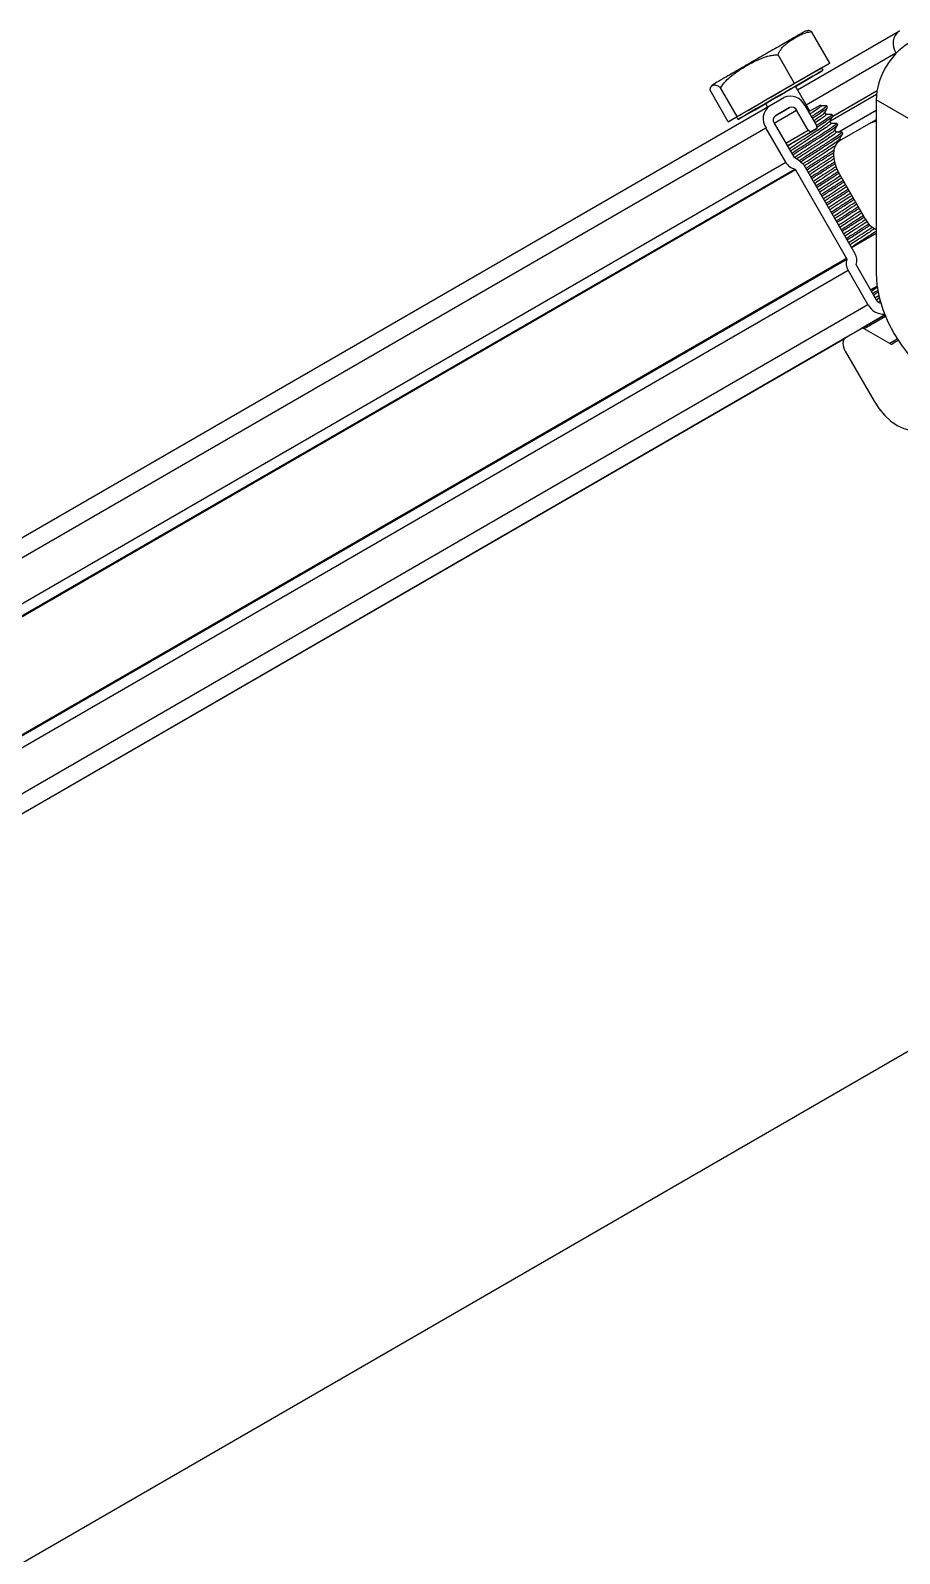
# Model space of a CAD drawing. Extents: x -976302 to -776254, y 5665 to 231437.
# Drawn here: x -788054 to -787298, y 88060 to 89386 of the extents above; entities that cross this region are included whole.
import ezdxf

# ---------------------------------------------------------------- set-up
doc = ezdxf.new("R2010")
doc.units = 0
doc.header["$LTSCALE"] = 1000
doc.header["$MEASUREMENT"] = 0
doc.layers.add('暖通', color=7, linetype='Continuous')

msp = doc.modelspace()

# ---------------------------------------------------------------- linework, layer by layer
at = {"layer": '暖通', "color": 7}
for p, q in [((-787386.4, 89334.6), (-787297.5, 89385.9)), ((-787386.4, 89334.6), (-787297.5, 89385.9)), ((-787358.3, 89357.7), (-787374.1, 89385.2)), ((-787358.3, 89357.7), (-787374.1, 89385.2)), ((-787378.8, 89321.5), (-787300.6, 89366.6)), ((-787378.8, 89321.5), (-787300.6, 89366.6)), ((-787300.4, 89366.2), (-787300.6, 89366.6)), ((-787300.4, 89366.2), (-787300.6, 89366.6)), ((-787365.9, 89353.3), (-787416, 89324.4)), ((-787365.9, 89353.3), (-787416, 89324.4)), ((-787388.9, 89340.1), (-787403.3, 89365)), ((-787388.9, 89340.1), (-787403.3, 89365)), ((-787388.9, 89340.1), (-787358.3, 89357.7)), ((-787388.9, 89340.1), (-787358.3, 89357.7)), ((-787358.3, 89357.7), (-787365.9, 89353.3)), ((-787358.3, 89357.7), (-787365.9, 89353.3)), ((-787364.1, 89351.5), (-787365.4, 89353.6)), ((-787364.1, 89351.5), (-787365.4, 89353.6)), ((-787439, 89311.2), (-787388.9, 89340.1)), ((-787439, 89311.2), (-787388.9, 89340.1)), ((-787446.6, 89306.7), (-787462.5, 89334.2)), ((-787446.6, 89306.7), (-787462.5, 89334.2)), ((-787439, 89311.2), (-787453.4, 89336.1)), ((-787439, 89311.2), (-787453.4, 89336.1)), ((-787410.7, 89320.5), (-787398.2, 89327.7)), ((-787410.7, 89320.5), (-787398.2, 89327.7)), ((-787375.5, 89315.8), (-787388.1, 89337.6)), ((-787375.5, 89315.8), (-787388.1, 89337.6)), ((-787358.2, 89307.2), (-787317.6, 89330.7)), ((-787358.2, 89307.2), (-787317.6, 89330.7)), ((-787358.2, 89307.2), (-787317.6, 89330.7)), ((-787358.2, 89307.2), (-787317.6, 89330.7)), ((-787355.7, 89311.6), (-787317.1, 89333.9)), ((-787355.7, 89311.6), (-787317.1, 89333.9)), ((-787068.8, 89182), (-787317.9, 89325.8)), ((-787317.9, 89325.8), (-787317.9, 89174.6)), ((-787068.8, 89182), (-787317.9, 89325.8)), ((-787317.9, 89325.8), (-787317.9, 89174.6)), ((-788386.9, 88756.8), (-787410.7, 89320.5)), ((-788386.9, 88756.8), (-787410.7, 89320.5)), ((-787416, 89324.4), (-787446.6, 89306.7)), ((-787416, 89324.4), (-787446.6, 89306.7)), ((-787414.3, 89322.5), (-787412.5, 89319.5)), ((-787414.3, 89322.5), (-787412.5, 89319.5)), ((-787406.7, 89305.4), (-787387.1, 89316.7)), ((-787406.7, 89305.4), (-787387.1, 89316.7)), ((-787405.7, 89311.8), (-787393.2, 89319)), ((-787405.7, 89311.8), (-787393.2, 89319)), ((-787393.2, 89319), (-787405.6, 89311.8)), ((-787393.2, 89319), (-787405.6, 89311.8)), ((-787377, 89299.3), (-787387.1, 89316.7)), ((-787377, 89299.3), (-787387.1, 89316.7)), ((-787380, 89320.8), (-787369.9, 89303.4)), ((-787380, 89320.8), (-787369.9, 89303.4)), ((-787366.3, 89321.2), (-787376.7, 89315.2)), ((-787366.3, 89321.2), (-787376.7, 89315.2)), ((-787365.9, 89320.5), (-787366.3, 89321.2)), ((-787365.9, 89320.5), (-787366.3, 89321.2)), ((-787361.5, 89312.9), (-787362.6, 89314.8)), ((-787361.5, 89312.9), (-787362.6, 89314.8)), ((-787360.1, 89319.3), (-787360.8, 89320.5)), ((-787360.1, 89319.3), (-787360.8, 89320.5)), ((-787355.7, 89311.7), (-787356.4, 89312.9)), ((-787355.7, 89311.7), (-787356.4, 89312.9)), ((-787351, 89297.7), (-787317.9, 89316.8)), ((-787351, 89297.7), (-787317.9, 89316.8)), ((-788390, 88737.6), (-787413.8, 89301.3)), ((-788390, 88737.6), (-787413.8, 89301.3)), ((-787446.6, 89306.7), (-787439, 89311.2)), ((-787446.6, 89306.7), (-787439, 89311.2)), ((-787439.5, 89310.9), (-787438.2, 89308.7)), ((-787439.5, 89310.9), (-787438.2, 89308.7)), ((-787396.5, 89271.4), (-787413.8, 89301.3)), ((-787396.5, 89271.4), (-787413.8, 89301.3)), ((-787406.7, 89305.4), (-787389.4, 89275.5)), ((-787406.7, 89305.4), (-787389.4, 89275.5)), ((-787396.6, 89288), (-787377, 89299.3)), ((-787396.6, 89288), (-787377, 89299.3)), ((-787395.3, 89285.8), (-787369.5, 89300.7)), ((-787395.3, 89285.8), (-787369.5, 89300.7)), ((-787374.9, 89297.6), (-787377, 89299.3)), ((-787374.9, 89297.6), (-787377, 89299.3)), ((-787369.5, 89300.7), (-787374.9, 89297.6)), ((-787369.5, 89300.7), (-787374.9, 89297.6)), ((-787369.9, 89303.4), (-787369.5, 89300.7)), ((-787369.9, 89303.4), (-787369.5, 89300.7)), ((-787357.1, 89305.3), (-787358.2, 89307.2)), ((-787357.1, 89305.3), (-787358.2, 89307.2)), ((-787352.7, 89297.6), (-787353.8, 89299.6)), ((-787352.7, 89297.6), (-787353.8, 89299.6)), ((-787351.3, 89304.1), (-787352, 89305.2)), ((-787351.3, 89304.1), (-787352, 89305.2)), ((-787324.5, 89304.6), (-787349.8, 89290)), ((-787324.5, 89304.6), (-787349.8, 89290)), ((-787317.9, 89308.4), (-787324.5, 89304.6)), ((-787317.9, 89308.4), (-787324.5, 89304.6)), ((-787395.3, 89285.8), (-787374.9, 89297.6)), ((-787395.3, 89285.8), (-787374.9, 89297.6)), ((-787348.7, 89290.7), (-787349.4, 89292)), ((-787348.7, 89290.7), (-787349.4, 89292)), ((-787346.9, 89296.4), (-787347.6, 89297.6)), ((-787346.9, 89296.4), (-787347.6, 89297.6)), ((-788372.7, 88707.7), (-787396.5, 89271.4)), ((-788372.7, 88707.7), (-787396.5, 89271.4)), ((-788365, 88701.8), (-787388.8, 89265.5)), ((-788365, 88701.8), (-787388.8, 89265.5)), ((-788364.3, 88701.2), (-787388, 89265)), ((-788364.3, 88701.2), (-787388, 89265)), ((-787343.6, 89187.9), (-787388, 89265)), ((-787343.6, 89187.9), (-787388, 89265)), ((-787380.9, 89269.1), (-787336.5, 89192)), ((-787380.9, 89269.1), (-787336.5, 89192)), ((-787349.8, 89261), (-787327.1, 89221.7)), ((-787349.8, 89261), (-787327.1, 89221.7)), ((-787339.4, 89197.2), (-787317.9, 89209.7)), ((-787339.4, 89197.2), (-787317.9, 89209.7)), ((-788471.7, 87815.7), (-786073.8, 89200)), ((-788471.7, 87815.7), (-786073.8, 89200)), ((-788319.8, 88624.2), (-787343.6, 89187.9)), ((-788319.8, 88624.2), (-787343.6, 89187.9)), ((-788319.7, 88623.3), (-787343.5, 89187.1)), ((-788319.7, 88623.3), (-787343.5, 89187.1)), ((-787335.1, 89181.5), (-787317.8, 89151.6)), ((-787335.1, 89181.5), (-787317.8, 89151.6)), ((-788318.4, 88613.7), (-787342.2, 89177.4)), ((-788318.4, 88613.7), (-787342.2, 89177.4)), ((-787325, 89147.5), (-787342.2, 89177.4)), ((-787325, 89147.5), (-787342.2, 89177.4)), ((-787317.1, 89163.6), (-787322.9, 89160.3)), ((-787317.1, 89163.6), (-787322.9, 89160.3)), ((-787318.9, 89153.4), (-787315.5, 89155.6)), ((-787318.9, 89153.4), (-787315.5, 89155.6)), ((-787314.9, 89153.3), (-787317.7, 89151.4)), ((-787314.9, 89153.3), (-787317.7, 89151.4)), ((-788301.2, 88583.7), (-787325, 89147.5)), ((-788301.2, 88583.7), (-787325, 89147.5)), ((-788282.9, 88576.8), (-787310.3, 89138.5)), ((-788282.9, 88576.8), (-787310.3, 89138.5)), ((-787330.7, 89126.7), (-787344.8, 89118.6)), ((-787330.7, 89126.7), (-787344.8, 89118.6)), ((-787311.2, 89138), (-787330.7, 89126.7)), ((-787311.2, 89138), (-787330.7, 89126.7)), ((-787309.7, 89137.1), (-787328.2, 89126.5)), ((-787309.7, 89137.1), (-787328.2, 89126.5)), ((-787311.2, 89138), (-787310, 89137.8)), ((-787311.2, 89138), (-787310, 89137.8)), ((-788119.1, 88671.4), (-787345, 89118.4)), ((-788119.1, 88671.4), (-787345, 89118.4)), ((-787306, 89113.6), (-787328.2, 89126.5)), ((-787306, 89113.6), (-787328.2, 89126.5)), ((-787299.5, 89117.4), (-787306, 89113.6)), ((-787299.5, 89117.4), (-787306, 89113.6)), ((-787298.7, 89116.2), (-787303.5, 89113.4)), ((-787298.7, 89116.2), (-787303.5, 89113.4)), ((-787344.8, 89107), (-787319.6, 89063.4)), ((-787344.8, 89107), (-787319.6, 89063.4))]:
    msp.add_line(p, q, dxfattribs=at)
at = {"layer": '暖通', "color": 7, "flags": 128}
for points in [[(-787439.5, 89310.9), (-787439.1, 89311.1), (-787437.3, 89312.1), (-787433.9, 89314.1), (-787429.1, 89316.8), (-787423.2, 89320.3), (-787416.4, 89324.2), (-787408.9, 89328.5), (-787401.2, 89333), (-787393.5, 89337.4), (-787386.3, 89341.6), (-787379.7, 89345.4), (-787374.1, 89348.6), (-787369.8, 89351.1), (-787366.9, 89352.8)], [(-787439.5, 89310.9), (-787439.1, 89311.1), (-787437.3, 89312.1), (-787433.9, 89314.1), (-787429.1, 89316.8), (-787423.2, 89320.3), (-787416.4, 89324.2), (-787408.9, 89328.5), (-787401.2, 89333), (-787393.5, 89337.4), (-787386.3, 89341.6), (-787379.7, 89345.4), (-787374.1, 89348.6), (-787369.8, 89351.1), (-787366.9, 89352.8)], [(-787366.9, 89352.8), (-787365.5, 89353.6), (-787365.4, 89353.6)], [(-787366.9, 89352.8), (-787365.5, 89353.6), (-787365.4, 89353.6)], [(-787365.6, 89350.6), (-787368.5, 89348.9), (-787372.9, 89346.4), (-787378.4, 89343.2), (-787385, 89339.4), (-787392.3, 89335.2), (-787400, 89330.8), (-787407.7, 89326.3), (-787415.1, 89322), (-787422, 89318.1), (-787427.9, 89314.7), (-787432.6, 89311.9), (-787436, 89310), (-787437.9, 89308.9), (-787438.1, 89308.7), (-787436.8, 89309.5), (-787433.9, 89311.2), (-787429.5, 89313.7), (-787423.9, 89316.9), (-787417.4, 89320.7), (-787410.1, 89324.9), (-787402.4, 89329.4), (-787394.7, 89333.8), (-787387.3, 89338.1), (-787380.4, 89342.1), (-787374.5, 89345.5), (-787369.7, 89348.2), (-787366.4, 89350.2), (-787364.5, 89351.2), (-787364.2, 89351.4), (-787365.6, 89350.6)], [(-787365.6, 89350.6), (-787368.5, 89348.9), (-787372.9, 89346.4), (-787378.4, 89343.2), (-787385, 89339.4), (-787392.3, 89335.2), (-787400, 89330.8), (-787407.7, 89326.3), (-787415.1, 89322), (-787422, 89318.1), (-787427.9, 89314.7), (-787432.6, 89311.9), (-787436, 89310), (-787437.9, 89308.9), (-787438.1, 89308.7), (-787436.8, 89309.5), (-787433.9, 89311.2), (-787429.5, 89313.7), (-787423.9, 89316.9), (-787417.4, 89320.7), (-787410.1, 89324.9), (-787402.4, 89329.4), (-787394.7, 89333.8), (-787387.3, 89338.1), (-787380.4, 89342.1), (-787374.5, 89345.5), (-787369.7, 89348.2), (-787366.4, 89350.2), (-787364.5, 89351.2), (-787364.2, 89351.4), (-787365.6, 89350.6)], [(-787404.8, 89328), (-787408.9, 89325.6), (-787412, 89323.8), (-787413.9, 89322.7), (-787414.3, 89322.5)], [(-787404.8, 89328), (-787408.9, 89325.6), (-787412, 89323.8), (-787413.9, 89322.7), (-787414.3, 89322.5)], [(-787388.1, 89337.6), (-787388.2, 89337.6), (-787389.4, 89336.8), (-787392.1, 89335.3), (-787395.9, 89333.1), (-787400.3, 89330.6), (-787404.8, 89328)], [(-787388.1, 89337.6), (-787388.2, 89337.6), (-787389.4, 89336.8), (-787392.1, 89335.3), (-787395.9, 89333.1), (-787400.3, 89330.6), (-787404.8, 89328)], [(-787349.8, 89290), (-787352, 89288.2), (-787353.6, 89285.6), (-787354.7, 89282.3), (-787355, 89278.5), (-787354.7, 89274.3), (-787353.6, 89269.9), (-787352, 89265.4), (-787349.8, 89261)], [(-787349.8, 89290), (-787352, 89288.2), (-787353.6, 89285.6), (-787354.7, 89282.3), (-787355, 89278.5), (-787354.7, 89274.3), (-787353.6, 89269.9), (-787352, 89265.4), (-787349.8, 89261)], [(-787317.9, 89174.6), (-787317.2, 89164.6), (-787315.3, 89154.1), (-787312.1, 89143.3), (-787307.7, 89132.5), (-787302.3, 89122), (-787295.9, 89112.1), (-787288.8, 89102.9), (-787281, 89094.7), (-787272.9, 89087.8), (-787264.5, 89082.2), (-787256.2, 89078.1), (-787248, 89075.7), (-787240.3, 89074.9), (-787233.2, 89075.9), (-787226.8, 89078.5)], [(-787317.9, 89174.6), (-787317.2, 89164.6), (-787315.3, 89154.1), (-787312.1, 89143.3), (-787307.7, 89132.5), (-787302.3, 89122), (-787295.9, 89112.1), (-787288.8, 89102.9), (-787281, 89094.7), (-787272.9, 89087.8), (-787264.5, 89082.2), (-787256.2, 89078.1), (-787248, 89075.7), (-787240.3, 89074.9), (-787233.2, 89075.9), (-787226.8, 89078.5)], [(-787322.9, 89160.3), (-787321.1, 89161.3), (-787316.6, 89163.9)], [(-787322.9, 89160.3), (-787321.1, 89161.3), (-787316.6, 89163.9)], [(-787344.8, 89118.6), (-787345.6, 89117.9), (-787346.3, 89116.8), (-787346.7, 89115.5), (-787346.8, 89114), (-787346.7, 89112.3), (-787346.3, 89110.5), (-787345.6, 89108.7), (-787344.8, 89107)], [(-787344.8, 89118.6), (-787345.6, 89117.9), (-787346.3, 89116.8), (-787346.7, 89115.5), (-787346.8, 89114), (-787346.7, 89112.3), (-787346.3, 89110.5), (-787345.6, 89108.7), (-787344.8, 89107)], [(-787319.6, 89063.4), (-787315.3, 89056.8), (-787310.4, 89050.9), (-787305, 89046), (-787299.5, 89042.2), (-787293.9, 89039.6), (-787288.6, 89038.4), (-787283.7, 89038.6), (-787279.3, 89040.2)], [(-787319.6, 89063.4), (-787315.3, 89056.8), (-787310.4, 89050.9), (-787305, 89046), (-787299.5, 89042.2), (-787293.9, 89039.6), (-787288.6, 89038.4), (-787283.7, 89038.6), (-787279.3, 89040.2)]]:
    msp.add_lwpolyline(points, dxfattribs=at)
at = {"layer": '暖通', "color": 7}
for centre, radius, start, end in [((-787289.3, 89374.7), 13.9, 126.3512, 215.1851), ((-787289.3, 89374.7), 13.9, 126.3512, 215.1851), ((-787256.1, 89323), 61.9, 122.6055, 177.3945), ((-787256.1, 89323), 61.9, 122.6055, 177.3945), ((-787392.6, 89315), 13.9, 24.8163, 113.6431), ((-787392.6, 89315), 13.9, 24.8163, 113.6431), ((-787402.4, 89309.3), 13.9, 126.3512, 215.1851), ((-787402.4, 89309.3), 13.9, 126.3512, 215.1851), ((-787391.3, 89314.8), 4.64, 24.8163, 113.6431), ((-787391.3, 89314.8), 4.64, 24.8163, 113.6431), ((-787402.9, 89308.1), 4.64, 126.3512, 215.1851), ((-787402.9, 89308.1), 4.64, 126.3512, 215.1851), ((-787311.6, 89282.1), 25.9, 104.0866, 119.8682), ((-787311.6, 89282.1), 25.9, 104.0866, 119.8682), ((-787401.4, 89250.9), 27.4, 41.5214, 63.9298), ((-787401.4, 89250.9), 27.4, 41.5214, 63.9298), ((-787386, 89277.2), 12, 208.7224, 256.7288), ((-787386, 89277.2), 12, 208.7224, 256.7288), ((-787389, 89264.4), 1.09, 28.7224, 76.7288), ((-787389, 89264.4), 1.09, 28.7224, 76.7288), ((-787309.7, 89230.9), 19.7, 207.5795, 245.3034), ((-787309.7, 89230.9), 19.7, 207.5795, 245.3034), ((-787332, 89183.6), 12, 163.2688, 211.2784), ((-787332, 89183.6), 12, 163.2688, 211.2784), ((-787344.5, 89187.4), 1.09, 343.2688, 31.2784), ((-787344.5, 89187.4), 1.09, 343.2688, 31.2784), ((-787346.7, 89185.8), 12, 343.2688, 31.2784), ((-787346.7, 89185.8), 12, 343.2688, 31.2784), ((-787334.2, 89182.1), 1.09, 163.2688, 211.2784), ((-787334.2, 89182.1), 1.09, 163.2688, 211.2784), ((-787311.4, 89154.5), 15.2, 207.3629, 273.2301), ((-787311.4, 89154.5), 15.2, 207.3629, 273.2301), ((-787313.2, 89154.1), 5.25, 207.9527, 262.6545), ((-787313.2, 89154.1), 5.25, 207.9527, 262.6545), ((-787329.7, 89124.4), 2.53, 54.3818, 114.314), ((-787329.7, 89124.4), 2.53, 54.3818, 114.314), ((-787304.5, 89115.7), 2.53, 234.3818, 294.314), ((-787304.5, 89115.7), 2.53, 234.3818, 294.314)]:
    msp.add_arc(centre, radius, start, end, dxfattribs=at)
for points, knots in [([(-787380.4, 89385.1), (-787380.3, 89385.1), (-787379.8, 89385.4), (-787383.6, 89383.2), (-787391.4, 89378.7), (-787402.7, 89372.2), (-787415.9, 89364.6), (-787429.5, 89356.7), (-787442.1, 89349.4), (-787452, 89343.7), (-787458.6, 89339.9), (-787459.3, 89339.5), (-787459.6, 89339.3)], [0, 0, 0, 0, 0.039874, 0.1472839, 0.2546937, 0.3621036, 0.4695134, 0.5769233, 0.6843331, 0.791743, 0.8991529, 1, 1, 1, 1]), ([(-787380.4, 89385.1), (-787380.3, 89385.1), (-787379.8, 89385.4), (-787383.6, 89383.2), (-787391.4, 89378.7), (-787402.7, 89372.2), (-787415.9, 89364.6), (-787429.5, 89356.7), (-787442.1, 89349.4), (-787452, 89343.7), (-787458.6, 89339.9), (-787459.3, 89339.5), (-787459.6, 89339.3)], [0, 0, 0, 0, 0.039874, 0.1472839, 0.2546937, 0.3621036, 0.4695134, 0.5769233, 0.6843331, 0.791743, 0.8991529, 1, 1, 1, 1]), ([(-787403.3, 89365), (-787402.7, 89366.7), (-787401.9, 89368.1), (-787400.1, 89370.7), (-787399.1, 89371.9), (-787396.9, 89374), (-787395.7, 89375), (-787393.3, 89376.8), (-787392.1, 89377.6), (-787389.6, 89379.2), (-787388.3, 89380), (-787385.7, 89381.4), (-787384.3, 89382.1), (-787381.6, 89383.3), (-787380.1, 89383.8), (-787377.2, 89384.7), (-787375.7, 89385), (-787374.1, 89385.2)], [0, 0, 0, 0, 0.125, 0.125, 0.25, 0.25, 0.375, 0.375, 0.5, 0.5, 0.625, 0.625, 0.75, 0.75, 0.875, 0.875, 1, 1, 1, 1]), ([(-787403.3, 89365), (-787402.7, 89366.7), (-787401.9, 89368.1), (-787400.1, 89370.7), (-787399.1, 89371.9), (-787396.9, 89374), (-787395.7, 89375), (-787393.3, 89376.8), (-787392.1, 89377.6), (-787389.6, 89379.2), (-787388.3, 89380), (-787385.7, 89381.4), (-787384.3, 89382.1), (-787381.6, 89383.3), (-787380.1, 89383.8), (-787377.2, 89384.7), (-787375.7, 89385), (-787374.1, 89385.2)], [0, 0, 0, 0, 0.125, 0.125, 0.25, 0.25, 0.375, 0.375, 0.5, 0.5, 0.625, 0.625, 0.75, 0.75, 0.875, 0.875, 1, 1, 1, 1]), ([(-787377.4, 89385.9), (-787377.9, 89385.8), (-787378.9, 89385.7), (-787379.9, 89385.3), (-787380.4, 89385.2)], [0, 0, 0, 0, 0.491589, 1, 1, 1, 1]), ([(-787377.4, 89385.9), (-787377.9, 89385.8), (-787378.9, 89385.7), (-787379.9, 89385.3), (-787380.4, 89385.2)], [0, 0, 0, 0, 0.491589, 1, 1, 1, 1]), ([(-787374.1, 89385.2), (-787375.2, 89385.7), (-787376.5, 89386.3), (-787377.3, 89385.9), (-787377.4, 89385.9)], [0, 0, 0, 0, 0.827279, 1, 1, 1, 1]), ([(-787374.1, 89385.2), (-787375.2, 89385.7), (-787376.5, 89386.3), (-787377.3, 89385.9), (-787377.4, 89385.9)], [0, 0, 0, 0, 0.827279, 1, 1, 1, 1]), ([(-787453.4, 89336.1), (-787452.1, 89338.3), (-787450.6, 89340.2), (-787447.2, 89343.9), (-787445.4, 89345.5), (-787441.5, 89348.6), (-787437.5, 89351.4), (-787433.3, 89354), (-787429, 89356.5), (-787426.8, 89357.7), (-787422.4, 89359.9), (-787420.1, 89360.9), (-787415.5, 89362.8), (-787413.2, 89363.6), (-787409.5, 89364.4), (-787408.3, 89364.6), (-787405.8, 89365), (-787404.5, 89365), (-787403.3, 89365)], [0, 0, 0, 0, 0.125, 0.125, 0.25, 0.25, 0.375, 0.5, 0.5, 0.625, 0.625, 0.75, 0.75, 0.875, 0.875, 0.9375, 0.9375, 1, 1, 1, 1]), ([(-787453.4, 89336.1), (-787452.1, 89338.3), (-787450.6, 89340.2), (-787447.2, 89343.9), (-787445.4, 89345.5), (-787441.5, 89348.6), (-787437.5, 89351.4), (-787433.3, 89354), (-787429, 89356.5), (-787426.8, 89357.7), (-787422.4, 89359.9), (-787420.1, 89360.9), (-787415.5, 89362.8), (-787413.2, 89363.6), (-787409.5, 89364.4), (-787408.3, 89364.6), (-787405.8, 89365), (-787404.5, 89365), (-787403.3, 89365)], [0, 0, 0, 0, 0.125, 0.125, 0.25, 0.25, 0.375, 0.5, 0.5, 0.625, 0.625, 0.75, 0.75, 0.875, 0.875, 0.9375, 0.9375, 1, 1, 1, 1]), ([(-787462.5, 89334.2), (-787462.5, 89334.9), (-787462.4, 89335.5), (-787462.1, 89336.5), (-787461.9, 89336.9), (-787461.4, 89337.5), (-787461.2, 89337.8), (-787460.6, 89338.3), (-787460.2, 89338.4), (-787459.5, 89338.7), (-787459.1, 89338.8), (-787458.3, 89338.9), (-787457.9, 89338.8), (-787456.8, 89338.5), (-787456.3, 89338.3), (-787455, 89337.5), (-787454.2, 89336.9), (-787453.4, 89336.1)], [0, 0, 0, 0, 0.125, 0.125, 0.25, 0.25, 0.375, 0.375, 0.5, 0.5, 0.625, 0.625, 0.75, 0.75, 0.875, 0.875, 1, 1, 1, 1]), ([(-787462.5, 89334.2), (-787462.5, 89334.9), (-787462.4, 89335.5), (-787462.1, 89336.5), (-787461.9, 89336.9), (-787461.4, 89337.5), (-787461.2, 89337.8), (-787460.6, 89338.3), (-787460.2, 89338.4), (-787459.5, 89338.7), (-787459.1, 89338.8), (-787458.3, 89338.9), (-787457.9, 89338.8), (-787456.8, 89338.5), (-787456.3, 89338.3), (-787455, 89337.5), (-787454.2, 89336.9), (-787453.4, 89336.1)], [0, 0, 0, 0, 0.125, 0.125, 0.25, 0.25, 0.375, 0.375, 0.5, 0.5, 0.625, 0.625, 0.75, 0.75, 0.875, 0.875, 1, 1, 1, 1]), ([(-787459.6, 89339.3), (-787460.2, 89338.9), (-787460.9, 89338.3), (-787461.4, 89337.5), (-787461.5, 89337.4)], [0, 0, 0, 0, 0.782759, 1, 1, 1, 1]), ([(-787459.6, 89339.3), (-787460.2, 89338.9), (-787460.9, 89338.3), (-787461.4, 89337.5), (-787461.5, 89337.4)], [0, 0, 0, 0, 0.782759, 1, 1, 1, 1]), ([(-787366.2, 89320.3), (-787366.1, 89320.3), (-787365.8, 89320.2), (-787368.2, 89318.3), (-787371.7, 89315.9), (-787374.7, 89313.9), (-787375.6, 89313.3)], [0, 0, 0, 0, 0.179122, 0.517005, 0.854947, 1, 1, 1, 1]), ([(-787366.2, 89320.3), (-787366.1, 89320.3), (-787365.8, 89320.2), (-787368.2, 89318.3), (-787371.7, 89315.9), (-787374.7, 89313.9), (-787375.6, 89313.3)], [0, 0, 0, 0, 0.179122, 0.517005, 0.854947, 1, 1, 1, 1]), ([(-787361, 89320.4), (-787361.1, 89320.2), (-787361.2, 89319.8), (-787364.9, 89317.1), (-787369.6, 89314), (-787373.2, 89311.6), (-787374.3, 89311)], [0, 0, 0, 0, 0.259111, 0.568475, 0.877937, 1, 1, 1, 1]), ([(-787361, 89320.4), (-787361.1, 89320.2), (-787361.2, 89319.8), (-787364.9, 89317.1), (-787369.6, 89314), (-787373.2, 89311.6), (-787374.3, 89311)], [0, 0, 0, 0, 0.259111, 0.568475, 0.877937, 1, 1, 1, 1]), ([(-787373.6, 89309.8), (-787372.9, 89310.2), (-787369.6, 89312.3), (-787365.1, 89315.4), (-787360.7, 89318.4), (-787360.3, 89319), (-787360.1, 89319.3)], [0, 0, 0, 0, 0.075784, 0.38469, 0.693677, 1, 1, 1, 1]), ([(-787373.6, 89309.8), (-787372.9, 89310.2), (-787369.6, 89312.3), (-787365.1, 89315.4), (-787360.7, 89318.4), (-787360.3, 89319), (-787360.1, 89319.3)], [0, 0, 0, 0, 0.075784, 0.38469, 0.693677, 1, 1, 1, 1]), ([(-787372.4, 89307.7), (-787371.8, 89308), (-787369.1, 89309.9), (-787365.7, 89312.2), (-787363, 89314.2), (-787363, 89314.4), (-787363, 89314.5)], [0, 0, 0, 0, 0.100206, 0.481801, 0.863434, 1, 1, 1, 1]), ([(-787372.4, 89307.7), (-787371.8, 89308), (-787369.1, 89309.9), (-787365.7, 89312.2), (-787363, 89314.2), (-787363, 89314.4), (-787363, 89314.5)], [0, 0, 0, 0, 0.100206, 0.481801, 0.863434, 1, 1, 1, 1]), ([(-787361.6, 89312.8), (-787361.7, 89312.6), (-787361.9, 89312.1), (-787365.4, 89309.5), (-787368.8, 89307.3), (-787371.1, 89305.7), (-787371.2, 89305.6)], [0, 0, 0, 0, 0.31279, 0.648171, 0.983685, 1, 1, 1, 1]), ([(-787361.6, 89312.8), (-787361.7, 89312.6), (-787361.9, 89312.1), (-787365.4, 89309.5), (-787368.8, 89307.3), (-787371.1, 89305.7), (-787371.2, 89305.6)], [0, 0, 0, 0, 0.31279, 0.648171, 0.983685, 1, 1, 1, 1]), ([(-787356.9, 89312.7), (-787356.7, 89312.8), (-787356, 89312.9), (-787358, 89311.3), (-787362.6, 89308), (-787367.1, 89305.1), (-787369.8, 89303.4), (-787369.9, 89303.3)], [0, 0, 0, 0, 0.120621, 0.411639, 0.702647, 0.99372, 1, 1, 1, 1]), ([(-787356.9, 89312.7), (-787356.7, 89312.8), (-787356, 89312.9), (-787358, 89311.3), (-787362.6, 89308), (-787367.1, 89305.1), (-787369.8, 89303.4), (-787369.9, 89303.3)], [0, 0, 0, 0, 0.120621, 0.411639, 0.702647, 0.99372, 1, 1, 1, 1]), ([(-787360.9, 89320.5), (-787361.8, 89320.5), (-787363.5, 89320.5), (-787365.1, 89320.5), (-787365.9, 89320.6)], [0, 0, 0, 0, 0.527224, 1, 1, 1, 1]), ([(-787360.9, 89320.5), (-787361.8, 89320.5), (-787363.5, 89320.5), (-787365.1, 89320.5), (-787365.9, 89320.6)], [0, 0, 0, 0, 0.527224, 1, 1, 1, 1]), ([(-787362.8, 89314.6), (-787362.3, 89315.4), (-787361.4, 89316.9), (-787360.6, 89318.4), (-787360.1, 89319.2)], [0, 0, 0, 0, 0.499895, 1, 1, 1, 1]), ([(-787362.8, 89314.6), (-787362.3, 89315.4), (-787361.4, 89316.9), (-787360.6, 89318.4), (-787360.1, 89319.2)], [0, 0, 0, 0, 0.499895, 1, 1, 1, 1]), ([(-787356.4, 89312.9), (-787357.3, 89312.9), (-787359, 89312.9), (-787360.7, 89312.9), (-787361.5, 89312.9)], [0, 0, 0, 0, 0.516455, 1, 1, 1, 1]), ([(-787356.4, 89312.9), (-787357.3, 89312.9), (-787359, 89312.9), (-787360.7, 89312.9), (-787361.5, 89312.9)], [0, 0, 0, 0, 0.516455, 1, 1, 1, 1]), ([(-787393.7, 89283.1), (-787392.5, 89283.9), (-787389.3, 89286), (-787382.8, 89290.3), (-787375.5, 89295.1), (-787368.5, 89299.6), (-787362.9, 89303.5), (-787359.1, 89306.1), (-787358.6, 89306.8), (-787358.4, 89307.1)], [0, 0, 0, 0, 0.107824, 0.258969, 0.410107, 0.561285, 0.712423, 0.863608, 1, 1, 1, 1]), ([(-787393.7, 89283.1), (-787392.5, 89283.9), (-787389.3, 89286), (-787382.8, 89290.3), (-787375.5, 89295.1), (-787368.5, 89299.6), (-787362.9, 89303.5), (-787359.1, 89306.1), (-787358.6, 89306.8), (-787358.4, 89307.1)], [0, 0, 0, 0, 0.107824, 0.258969, 0.410107, 0.561285, 0.712423, 0.863608, 1, 1, 1, 1]), ([(-787357.4, 89305.1), (-787357.3, 89305.1), (-787356.8, 89305.1), (-787358.7, 89303.6), (-787362.8, 89300.7), (-787368.9, 89296.7), (-787376, 89292), (-787383.3, 89287.2), (-787389.2, 89283.3), (-787391.7, 89281.6), (-787392.6, 89281)], [0, 0, 0, 0, 0.04886, 0.195325, 0.341797, 0.488289, 0.634754, 0.781262, 0.927722, 1, 1, 1, 1]), ([(-787357.4, 89305.1), (-787357.3, 89305.1), (-787356.8, 89305.1), (-787358.7, 89303.6), (-787362.8, 89300.7), (-787368.9, 89296.7), (-787376, 89292), (-787383.3, 89287.2), (-787389.2, 89283.3), (-787391.7, 89281.6), (-787392.6, 89281)], [0, 0, 0, 0, 0.04886, 0.195325, 0.341797, 0.488289, 0.634754, 0.781262, 0.927722, 1, 1, 1, 1]), ([(-787352.3, 89305.2), (-787352.2, 89305.1), (-787351.9, 89305), (-787355.1, 89302.6), (-787360.7, 89298.8), (-787368.3, 89293.9), (-787376.8, 89288.4), (-787385, 89283.2), (-787389.4, 89280.3), (-787391.4, 89279)], [0, 0, 0, 0, 0.133353, 0.282267, 0.431209, 0.580132, 0.729055, 0.877991, 1, 1, 1, 1]), ([(-787352.3, 89305.2), (-787352.2, 89305.1), (-787351.9, 89305), (-787355.1, 89302.6), (-787360.7, 89298.8), (-787368.3, 89293.9), (-787376.8, 89288.4), (-787385, 89283.2), (-787389.4, 89280.3), (-787391.4, 89279)], [0, 0, 0, 0, 0.133353, 0.282267, 0.431209, 0.580132, 0.729055, 0.877991, 1, 1, 1, 1]), ([(-787390.7, 89277.8), (-787389.1, 89278.8), (-787385.2, 89281.4), (-787377.5, 89286.3), (-787368.9, 89291.9), (-787361, 89296.9), (-787355.1, 89300.9), (-787351.6, 89303.4), (-787351.6, 89303.7), (-787351.6, 89303.9)], [0, 0, 0, 0, 0.104303, 0.259203, 0.414125, 0.569039, 0.723945, 0.878875, 1, 1, 1, 1]), ([(-787390.7, 89277.8), (-787389.1, 89278.8), (-787385.2, 89281.4), (-787377.5, 89286.3), (-787368.9, 89291.9), (-787361, 89296.9), (-787355.1, 89300.9), (-787351.6, 89303.4), (-787351.6, 89303.7), (-787351.6, 89303.9)], [0, 0, 0, 0, 0.104303, 0.259203, 0.414125, 0.569039, 0.723945, 0.878875, 1, 1, 1, 1]), ([(-787389.3, 89275.4), (-787388.8, 89275.8), (-787386.7, 89277.3), (-787381.3, 89280.8), (-787374.1, 89285.5), (-787366.8, 89290.2), (-787360.5, 89294.4), (-787356.1, 89297.5), (-787353.9, 89299.2), (-787354.1, 89299.3), (-787354.1, 89299.3)], [0, 0, 0, 0, 0.047682, 0.202114, 0.356503, 0.510946, 0.665343, 0.819759, 0.974163, 1, 1, 1, 1]), ([(-787389.3, 89275.4), (-787388.8, 89275.8), (-787386.7, 89277.3), (-787381.3, 89280.8), (-787374.1, 89285.5), (-787366.8, 89290.2), (-787360.5, 89294.4), (-787356.1, 89297.5), (-787353.9, 89299.2), (-787354.1, 89299.3), (-787354.1, 89299.3)], [0, 0, 0, 0, 0.047682, 0.202114, 0.356503, 0.510946, 0.665343, 0.819759, 0.974163, 1, 1, 1, 1]), ([(-787369.7, 89301.8), (-787367.4, 89303.3), (-787362.6, 89306.4), (-787357.9, 89309.7), (-787355.5, 89311.5), (-787355.9, 89311.5), (-787356.1, 89311.5)], [0, 0, 0, 0, 0.27948, 0.581517, 0.883508, 1, 1, 1, 1]), ([(-787369.7, 89301.8), (-787367.4, 89303.3), (-787362.6, 89306.4), (-787357.9, 89309.7), (-787355.5, 89311.5), (-787355.9, 89311.5), (-787356.1, 89311.5)], [0, 0, 0, 0, 0.27948, 0.581517, 0.883508, 1, 1, 1, 1]), ([(-787358.3, 89307.1), (-787357.9, 89307.8), (-787357, 89309.4), (-787356.1, 89310.9), (-787355.7, 89311.6)], [0, 0, 0, 0, 0.499891, 1, 1, 1, 1]), ([(-787358.3, 89307.1), (-787357.9, 89307.8), (-787357, 89309.4), (-787356.1, 89310.9), (-787355.7, 89311.6)], [0, 0, 0, 0, 0.499891, 1, 1, 1, 1]), ([(-787352.1, 89305.3), (-787353, 89305.3), (-787354.7, 89305.3), (-787356.3, 89305.3), (-787357.1, 89305.3)], [0, 0, 0, 0, 0.523878, 1, 1, 1, 1]), ([(-787352.1, 89305.3), (-787353, 89305.3), (-787354.7, 89305.3), (-787356.3, 89305.3), (-787357.1, 89305.3)], [0, 0, 0, 0, 0.523878, 1, 1, 1, 1]), ([(-787353.9, 89299.4), (-787353.5, 89300.1), (-787352.6, 89301.6), (-787351.8, 89303.1), (-787351.3, 89303.9)], [0, 0, 0, 0, 0.499908, 1, 1, 1, 1]), ([(-787353.9, 89299.4), (-787353.5, 89300.1), (-787352.6, 89301.6), (-787351.8, 89303.1), (-787351.3, 89303.9)], [0, 0, 0, 0, 0.499908, 1, 1, 1, 1]), ([(-787395.1, 89285.4), (-787395, 89285.5), (-787393.1, 89286.8), (-787390.3, 89288.5), (-787387.7, 89290.2)], [0, 0, 0, 0, 0.051855, 1, 1, 1, 1]), ([(-787395.1, 89285.4), (-787395, 89285.5), (-787393.1, 89286.8), (-787390.3, 89288.5), (-787387.7, 89290.2)], [0, 0, 0, 0, 0.051855, 1, 1, 1, 1]), ([(-787352.9, 89297.5), (-787352.9, 89297.4), (-787352.9, 89297.1), (-787355.7, 89294.9), (-787360.6, 89291.5), (-787367.2, 89287.2), (-787374.5, 89282.4), (-787381.7, 89277.8), (-787385.5, 89275.2), (-787387.3, 89274)], [0, 0, 0, 0, 0.110957, 0.261435, 0.41196, 0.562447, 0.712947, 0.863444, 1, 1, 1, 1]), ([(-787352.9, 89297.5), (-787352.9, 89297.4), (-787352.9, 89297.1), (-787355.7, 89294.9), (-787360.6, 89291.5), (-787367.2, 89287.2), (-787374.5, 89282.4), (-787381.7, 89277.8), (-787385.5, 89275.2), (-787387.3, 89274)], [0, 0, 0, 0, 0.110957, 0.261435, 0.41196, 0.562447, 0.712947, 0.863444, 1, 1, 1, 1]), ([(-787348.1, 89297.5), (-787347.9, 89297.6), (-787347, 89297.8), (-787348.6, 89296.5), (-787352.5, 89293.6), (-787359.1, 89289.4), (-787367.2, 89284.1), (-787375.8, 89278.6), (-787382.2, 89274.5), (-787384.8, 89272.8), (-787385.3, 89272.5)], [0, 0, 0, 0, 0.043695, 0.198292, 0.352865, 0.507492, 0.662074, 0.816686, 0.971266, 1, 1, 1, 1]), ([(-787348.1, 89297.5), (-787347.9, 89297.6), (-787347, 89297.8), (-787348.6, 89296.5), (-787352.5, 89293.6), (-787359.1, 89289.4), (-787367.2, 89284.1), (-787375.8, 89278.6), (-787382.2, 89274.5), (-787384.8, 89272.8), (-787385.3, 89272.5)], [0, 0, 0, 0, 0.043695, 0.198292, 0.352865, 0.507492, 0.662074, 0.816686, 0.971266, 1, 1, 1, 1]), ([(-787384.1, 89271.6), (-787381.6, 89273.2), (-787376.4, 89276.5), (-787367.8, 89282.1), (-787359.6, 89287.3), (-787352.7, 89291.9), (-787348.4, 89294.9), (-787346.5, 89296.4), (-787347, 89296.3), (-787347.1, 89296.3)], [0, 0, 0, 0, 0.155223, 0.318452, 0.481727, 0.644961, 0.808235, 0.971466, 1, 1, 1, 1]), ([(-787384.1, 89271.6), (-787381.6, 89273.2), (-787376.4, 89276.5), (-787367.8, 89282.1), (-787359.6, 89287.3), (-787352.7, 89291.9), (-787348.4, 89294.9), (-787346.5, 89296.4), (-787347, 89296.3), (-787347.1, 89296.3)], [0, 0, 0, 0, 0.155223, 0.318452, 0.481727, 0.644961, 0.808235, 0.971466, 1, 1, 1, 1]), ([(-787381.8, 89269.9), (-787381.1, 89270.4), (-787378.4, 89272.2), (-787372.6, 89276), (-787365.2, 89280.8), (-787358.4, 89285.2), (-787353.2, 89288.8), (-787350, 89291.1), (-787349.8, 89291.5), (-787349.7, 89291.7)], [0, 0, 0, 0, 0.059681, 0.225229, 0.390793, 0.556368, 0.72192, 0.887515, 1, 1, 1, 1]), ([(-787381.8, 89269.9), (-787381.1, 89270.4), (-787378.4, 89272.2), (-787372.6, 89276), (-787365.2, 89280.8), (-787358.4, 89285.2), (-787353.2, 89288.8), (-787350, 89291.1), (-787349.8, 89291.5), (-787349.7, 89291.7)], [0, 0, 0, 0, 0.059681, 0.225229, 0.390793, 0.556368, 0.72192, 0.887515, 1, 1, 1, 1]), ([(-787353.3, 89285.9), (-787353.3, 89285.9), (-787354.6, 89285), (-787358.9, 89282.2), (-787365.7, 89277.7), (-787373.1, 89272.9), (-787378.2, 89269.5), (-787380.2, 89268.2), (-787380.4, 89268.1)], [0, 0, 0, 0, 0.003146, 0.247699, 0.492181, 0.736733, 0.981209, 1, 1, 1, 1]), ([(-787353.3, 89285.9), (-787353.3, 89285.9), (-787354.6, 89285), (-787358.9, 89282.2), (-787365.7, 89277.7), (-787373.1, 89272.9), (-787378.2, 89269.5), (-787380.2, 89268.2), (-787380.4, 89268.1)], [0, 0, 0, 0, 0.003146, 0.247699, 0.492181, 0.736733, 0.981209, 1, 1, 1, 1]), ([(-787347.7, 89297.7), (-787348.6, 89297.7), (-787350.2, 89297.7), (-787351.9, 89297.7), (-787352.7, 89297.7)], [0, 0, 0, 0, 0.524041, 1, 1, 1, 1]), ([(-787347.7, 89297.7), (-787348.6, 89297.7), (-787350.2, 89297.7), (-787351.9, 89297.7), (-787352.7, 89297.7)], [0, 0, 0, 0, 0.524041, 1, 1, 1, 1]), ([(-787349.5, 89291.8), (-787349.1, 89292.6), (-787348.2, 89294.1), (-787347.3, 89295.6), (-787346.9, 89296.4)], [0, 0, 0, 0, 0.499878, 1, 1, 1, 1]), ([(-787349.5, 89291.8), (-787349.1, 89292.6), (-787348.2, 89294.1), (-787347.3, 89295.6), (-787346.9, 89296.4)], [0, 0, 0, 0, 0.499878, 1, 1, 1, 1]), ([(-787354.3, 89282), (-787355.5, 89281.2), (-787359, 89279), (-787366.2, 89274.3), (-787373.7, 89269.5), (-787377.7, 89266.9), (-787379.1, 89266)], [0, 0, 0, 0, 0.165722, 0.490527, 0.815405, 1, 1, 1, 1]), ([(-787354.3, 89282), (-787355.5, 89281.2), (-787359, 89279), (-787366.2, 89274.3), (-787373.7, 89269.5), (-787377.7, 89266.9), (-787379.1, 89266)], [0, 0, 0, 0, 0.165722, 0.490527, 0.815405, 1, 1, 1, 1]), ([(-787378.4, 89264.8), (-787377.4, 89265.4), (-787373.9, 89267.7), (-787366.8, 89272.3), (-787359.5, 89276.9), (-787355.9, 89279.3), (-787354.7, 89280.1)], [0, 0, 0, 0, 0.141293, 0.481972, 0.822739, 1, 1, 1, 1]), ([(-787378.4, 89264.8), (-787377.4, 89265.4), (-787373.9, 89267.7), (-787366.8, 89272.3), (-787359.5, 89276.9), (-787355.9, 89279.3), (-787354.7, 89280.1)], [0, 0, 0, 0, 0.141293, 0.481972, 0.822739, 1, 1, 1, 1]), ([(-787377.1, 89262.5), (-787375.1, 89263.8), (-787371, 89266.5), (-787363.8, 89271.2), (-787358, 89274.9), (-787355.5, 89276.7), (-787354.8, 89277.1)], [0, 0, 0, 0, 0.278023, 0.586012, 0.894122, 1, 1, 1, 1]), ([(-787377.1, 89262.5), (-787375.1, 89263.8), (-787371, 89266.5), (-787363.8, 89271.2), (-787358, 89274.9), (-787355.5, 89276.7), (-787354.8, 89277.1)], [0, 0, 0, 0, 0.278023, 0.586012, 0.894122, 1, 1, 1, 1]), ([(-787354.4, 89274.6), (-787355.3, 89274), (-787358.2, 89272.1), (-787364.3, 89268.1), (-787371, 89263.8), (-787374.5, 89261.4), (-787376, 89260.4)], [0, 0, 0, 0, 0.144585, 0.462989, 0.781445, 1, 1, 1, 1]), ([(-787354.4, 89274.6), (-787355.3, 89274), (-787358.2, 89272.1), (-787364.3, 89268.1), (-787371, 89263.8), (-787374.5, 89261.4), (-787376, 89260.4)], [0, 0, 0, 0, 0.144585, 0.462989, 0.781445, 1, 1, 1, 1]), ([(-787353.9, 89271.8), (-787354.8, 89271.2), (-787358.3, 89268.9), (-787365.2, 89264.5), (-787371.6, 89260.4), (-787374.3, 89258.6), (-787374.7, 89258.4)], [0, 0, 0, 0, 0.1445713, 0.5392861, 0.9339738, 1, 1, 1, 1]), ([(-787353.9, 89271.8), (-787354.8, 89271.2), (-787358.3, 89268.9), (-787365.2, 89264.5), (-787371.6, 89260.4), (-787374.3, 89258.6), (-787374.7, 89258.4)], [0, 0, 0, 0, 0.1445713, 0.5392861, 0.9339738, 1, 1, 1, 1]), ([(-787374, 89257.1), (-787371.4, 89258.9), (-787366, 89262.4), (-787358.6, 89267.1), (-787354.8, 89269.5), (-787353.6, 89270.3)], [0, 0, 0, 0, 0.405508, 0.811225, 1, 1, 1, 1]), ([(-787374, 89257.1), (-787371.4, 89258.9), (-787366, 89262.4), (-787358.6, 89267.1), (-787354.8, 89269.5), (-787353.6, 89270.3)], [0, 0, 0, 0, 0.405508, 0.811225, 1, 1, 1, 1]), ([(-787372.7, 89254.8), (-787371.7, 89255.5), (-787368.6, 89257.6), (-787362.4, 89261.7), (-787356.5, 89265.5), (-787353.6, 89267.4), (-787352.8, 89267.9)], [0, 0, 0, 0, 0.179997, 0.527476, 0.875031, 1, 1, 1, 1]), ([(-787372.7, 89254.8), (-787371.7, 89255.5), (-787368.6, 89257.6), (-787362.4, 89261.7), (-787356.5, 89265.5), (-787353.6, 89267.4), (-787352.8, 89267.9)], [0, 0, 0, 0, 0.179997, 0.527476, 0.875031, 1, 1, 1, 1]), ([(-787351.9, 89265.7), (-787353.1, 89264.9), (-787356.5, 89262.7), (-787362.9, 89258.6), (-787368.5, 89254.9), (-787371, 89253.2), (-787371.6, 89252.8)], [0, 0, 0, 0, 0.1955, 0.54741, 0.899253, 1, 1, 1, 1]), ([(-787351.9, 89265.7), (-787353.1, 89264.9), (-787356.5, 89262.7), (-787362.9, 89258.6), (-787368.5, 89254.9), (-787371, 89253.2), (-787371.6, 89252.8)], [0, 0, 0, 0, 0.1955, 0.54741, 0.899253, 1, 1, 1, 1]), ([(-787350.8, 89263.3), (-787352.4, 89262.3), (-787356.6, 89259.5), (-787363.7, 89255), (-787368.3, 89252), (-787370.3, 89250.7)], [0, 0, 0, 0, 0.250323, 0.673453, 1, 1, 1, 1]), ([(-787350.8, 89263.3), (-787352.4, 89262.3), (-787356.6, 89259.5), (-787363.7, 89255), (-787368.3, 89252), (-787370.3, 89250.7)], [0, 0, 0, 0, 0.250323, 0.673453, 1, 1, 1, 1]), ([(-787369.6, 89249.5), (-787368, 89250.5), (-787363.9, 89253.2), (-787356.9, 89257.7), (-787352.2, 89260.7), (-787350.2, 89262)], [0, 0, 0, 0, 0.264976, 0.690481, 1, 1, 1, 1]), ([(-787369.6, 89249.5), (-787368, 89250.5), (-787363.9, 89253.2), (-787356.9, 89257.7), (-787352.2, 89260.7), (-787350.2, 89262)], [0, 0, 0, 0, 0.264976, 0.690481, 1, 1, 1, 1]), ([(-787368.3, 89247.2), (-787368.1, 89247.3), (-787366.1, 89248.7), (-787360.9, 89252.1), (-787354.2, 89256.5), (-787350.3, 89259), (-787348.7, 89260.1)], [0, 0, 0, 0, 0.03588, 0.390012, 0.744127, 1, 1, 1, 1]), ([(-787368.3, 89247.2), (-787368.1, 89247.3), (-787366.1, 89248.7), (-787360.9, 89252.1), (-787354.2, 89256.5), (-787350.3, 89259), (-787348.7, 89260.1)], [0, 0, 0, 0, 0.03588, 0.390012, 0.744127, 1, 1, 1, 1]), ([(-787348, 89257.8), (-787350, 89256.5), (-787354.3, 89253.6), (-787361.2, 89249.2), (-787365.3, 89246.5), (-787367.1, 89245.2)], [0, 0, 0, 0, 0.318763, 0.682788, 1, 1, 1, 1]), ([(-787348, 89257.8), (-787350, 89256.5), (-787354.3, 89253.6), (-787361.2, 89249.2), (-787365.3, 89246.5), (-787367.1, 89245.2)], [0, 0, 0, 0, 0.318763, 0.682788, 1, 1, 1, 1]), ([(-787346.6, 89255.5), (-787349.3, 89253.8), (-787354.6, 89250.4), (-787361.6, 89245.9), (-787365, 89243.7), (-787365.9, 89243.1)], [0, 0, 0, 0, 0.405877, 0.834816, 1, 1, 1, 1]), ([(-787346.6, 89255.5), (-787349.3, 89253.8), (-787354.6, 89250.4), (-787361.6, 89245.9), (-787365, 89243.7), (-787365.9, 89243.1)], [0, 0, 0, 0, 0.405877, 0.834816, 1, 1, 1, 1]), ([(-787365.2, 89241.9), (-787364.7, 89242.2), (-787361.7, 89244.2), (-787355.2, 89248.3), (-787349, 89252.3), (-787346.2, 89254.1), (-787345.9, 89254.3)], [0, 0, 0, 0, 0.096924, 0.525678, 0.954497, 1, 1, 1, 1]), ([(-787365.2, 89241.9), (-787364.7, 89242.2), (-787361.7, 89244.2), (-787355.2, 89248.3), (-787349, 89252.3), (-787346.2, 89254.1), (-787345.9, 89254.3)], [0, 0, 0, 0, 0.096924, 0.525678, 0.954497, 1, 1, 1, 1]), ([(-787363.9, 89239.6), (-787362.4, 89240.6), (-787358.8, 89243), (-787352.2, 89247.3), (-787347, 89250.7), (-787344.8, 89252.1), (-787344.7, 89252.2)], [0, 0, 0, 0, 0.256894, 0.619852, 0.982934, 1, 1, 1, 1]), ([(-787363.9, 89239.6), (-787362.4, 89240.6), (-787358.8, 89243), (-787352.2, 89247.3), (-787347, 89250.7), (-787344.8, 89252.1), (-787344.7, 89252.2)], [0, 0, 0, 0, 0.256894, 0.619852, 0.982934, 1, 1, 1, 1]), ([(-787343.6, 89250.2), (-787344.2, 89249.8), (-787346.9, 89247.9), (-787352.6, 89244.2), (-787358.8, 89240.2), (-787361.8, 89238.2), (-787362.7, 89237.6)], [0, 0, 0, 0, 0.103939, 0.464524, 0.8251, 1, 1, 1, 1]), ([(-787343.6, 89250.2), (-787344.2, 89249.8), (-787346.9, 89247.9), (-787352.6, 89244.2), (-787358.8, 89240.2), (-787361.8, 89238.2), (-787362.7, 89237.6)], [0, 0, 0, 0, 0.103939, 0.464524, 0.8251, 1, 1, 1, 1]), ([(-787342.2, 89247.9), (-787343.2, 89247.3), (-787346.7, 89245), (-787353.7, 89240.6), (-787358.9, 89237.2), (-787361.5, 89235.5)], [0, 0, 0, 0, 0.1521372, 0.582165, 1, 1, 1, 1]), ([(-787342.2, 89247.9), (-787343.2, 89247.3), (-787346.7, 89245), (-787353.7, 89240.6), (-787358.9, 89237.2), (-787361.5, 89235.5)], [0, 0, 0, 0, 0.1521372, 0.582165, 1, 1, 1, 1]), ([(-787360.8, 89234.3), (-787358.7, 89235.7), (-787353.9, 89238.8), (-787346.9, 89243.3), (-787342.9, 89245.8), (-787341.5, 89246.7)], [0, 0, 0, 0, 0.353523, 0.781964, 1, 1, 1, 1]), ([(-787360.8, 89234.3), (-787358.7, 89235.7), (-787353.9, 89238.8), (-787346.9, 89243.3), (-787342.9, 89245.8), (-787341.5, 89246.7)], [0, 0, 0, 0, 0.353523, 0.781964, 1, 1, 1, 1]), ([(-787359.5, 89232), (-787358.9, 89232.4), (-787356.3, 89234.1), (-787350.7, 89237.8), (-787344.5, 89241.8), (-787341.3, 89243.9), (-787340.3, 89244.6)], [0, 0, 0, 0, 0.111608, 0.472194, 0.83281, 1, 1, 1, 1]), ([(-787359.5, 89232), (-787358.9, 89232.4), (-787356.3, 89234.1), (-787350.7, 89237.8), (-787344.5, 89241.8), (-787341.3, 89243.9), (-787340.3, 89244.6)], [0, 0, 0, 0, 0.111608, 0.472194, 0.83281, 1, 1, 1, 1]), ([(-787339.2, 89242.5), (-787340.7, 89241.5), (-787344.5, 89239), (-787351.1, 89234.7), (-787356.2, 89231.4), (-787358.2, 89230), (-787358.3, 89229.9)], [0, 0, 0, 0, 0.24988, 0.613224, 0.976453, 1, 1, 1, 1]), ([(-787339.2, 89242.5), (-787340.7, 89241.5), (-787344.5, 89239), (-787351.1, 89234.7), (-787356.2, 89231.4), (-787358.2, 89230), (-787358.3, 89229.9)], [0, 0, 0, 0, 0.24988, 0.613224, 0.976453, 1, 1, 1, 1]), ([(-787337.8, 89240.3), (-787339.8, 89239), (-787344.6, 89235.9), (-787351.6, 89231.5), (-787355.6, 89228.8), (-787357.1, 89227.8)], [0, 0, 0, 0, 0.31793, 0.745826, 1, 1, 1, 1]), ([(-787337.8, 89240.3), (-787339.8, 89239), (-787344.6, 89235.9), (-787351.6, 89231.5), (-787355.6, 89228.8), (-787357.1, 89227.8)], [0, 0, 0, 0, 0.31793, 0.745826, 1, 1, 1, 1]), ([(-787356.4, 89226.6), (-787355.3, 89227.3), (-787351.8, 89229.7), (-787344.8, 89234.1), (-787339.6, 89237.5), (-787337.1, 89239.1)], [0, 0, 0, 0, 0.189024, 0.617441, 1, 1, 1, 1]), ([(-787356.4, 89226.6), (-787355.3, 89227.3), (-787351.8, 89229.7), (-787344.8, 89234.1), (-787339.6, 89237.5), (-787337.1, 89239.1)], [0, 0, 0, 0, 0.189024, 0.617441, 1, 1, 1, 1]), ([(-787355.1, 89224.3), (-787353.2, 89225.6), (-787349, 89228.3), (-787342.1, 89232.9), (-787337.9, 89235.6), (-787335.9, 89236.9)], [0, 0, 0, 0, 0.324857, 0.688827, 1, 1, 1, 1]), ([(-787355.1, 89224.3), (-787353.2, 89225.6), (-787349, 89228.3), (-787342.1, 89232.9), (-787337.9, 89235.6), (-787335.9, 89236.9)], [0, 0, 0, 0, 0.324857, 0.688827, 1, 1, 1, 1]), ([(-787334.7, 89234.9), (-787334.9, 89234.8), (-787337.1, 89233.3), (-787342.4, 89229.9), (-787349, 89225.6), (-787352.5, 89223.3), (-787353.9, 89222.3)], [0, 0, 0, 0, 0.03004, 0.39249, 0.754995, 1, 1, 1, 1]), ([(-787334.7, 89234.9), (-787334.9, 89234.8), (-787337.1, 89233.3), (-787342.4, 89229.9), (-787349, 89225.6), (-787352.5, 89223.3), (-787353.9, 89222.3)], [0, 0, 0, 0, 0.03004, 0.39249, 0.754995, 1, 1, 1, 1]), ([(-787333.4, 89232.6), (-787333.8, 89232.4), (-787336.6, 89230.5), (-787343, 89226.5), (-787349.4, 89222.4), (-787352.3, 89220.5), (-787352.7, 89220.2)], [0, 0, 0, 0, 0.0587308, 0.4875261, 0.9163004, 1, 1, 1, 1]), ([(-787333.4, 89232.6), (-787333.8, 89232.4), (-787336.6, 89230.5), (-787343, 89226.5), (-787349.4, 89222.4), (-787352.3, 89220.5), (-787352.7, 89220.2)], [0, 0, 0, 0, 0.0587308, 0.4875261, 0.9163004, 1, 1, 1, 1]), ([(-787352, 89219), (-787352, 89219.1), (-787349.6, 89220.6), (-787343.6, 89224.5), (-787336.9, 89228.8), (-787333.5, 89230.9), (-787332.7, 89231.4)], [0, 0, 0, 0, 0.012302, 0.442202, 0.872125, 1, 1, 1, 1]), ([(-787352, 89219), (-787352, 89219.1), (-787349.6, 89220.6), (-787343.6, 89224.5), (-787336.9, 89228.8), (-787333.5, 89230.9), (-787332.7, 89231.4)], [0, 0, 0, 0, 0.012302, 0.442202, 0.872125, 1, 1, 1, 1]), ([(-787350.7, 89216.7), (-787349.7, 89217.4), (-787346.6, 89219.4), (-787340.4, 89223.5), (-787334.7, 89227.2), (-787332.1, 89228.9), (-787331.5, 89229.3)], [0, 0, 0, 0, 0.182937, 0.543578, 0.904293, 1, 1, 1, 1]), ([(-787350.7, 89216.7), (-787349.7, 89217.4), (-787346.6, 89219.4), (-787340.4, 89223.5), (-787334.7, 89227.2), (-787332.1, 89228.9), (-787331.5, 89229.3)], [0, 0, 0, 0, 0.182937, 0.543578, 0.904293, 1, 1, 1, 1]), ([(-787330.3, 89227.3), (-787331.4, 89226.6), (-787334.7, 89224.4), (-787340.9, 89220.4), (-787346.5, 89216.7), (-787349, 89215), (-787349.5, 89214.7)], [0, 0, 0, 0, 0.179121, 0.539987, 0.90078, 1, 1, 1, 1]), ([(-787330.3, 89227.3), (-787331.4, 89226.6), (-787334.7, 89224.4), (-787340.9, 89220.4), (-787346.5, 89216.7), (-787349, 89215), (-787349.5, 89214.7)], [0, 0, 0, 0, 0.179121, 0.539987, 0.90078, 1, 1, 1, 1]), ([(-787329, 89225), (-787330.5, 89224.1), (-787334.5, 89221.4), (-787341.5, 89217), (-787346.2, 89213.9), (-787348.3, 89212.6)], [0, 0, 0, 0, 0.230217, 0.658597, 1, 1, 1, 1]), ([(-787329, 89225), (-787330.5, 89224.1), (-787334.5, 89221.4), (-787341.5, 89217), (-787346.2, 89213.9), (-787348.3, 89212.6)], [0, 0, 0, 0, 0.230217, 0.658597, 1, 1, 1, 1]), ([(-787347.6, 89211.4), (-787346, 89212.5), (-787341.7, 89215.2), (-787334.8, 89219.7), (-787330.2, 89222.6), (-787328.3, 89223.8)], [0, 0, 0, 0, 0.27734, 0.70509, 1, 1, 1, 1]), ([(-787347.6, 89211.4), (-787346, 89212.5), (-787341.7, 89215.2), (-787334.8, 89219.7), (-787330.2, 89222.6), (-787328.3, 89223.8)], [0, 0, 0, 0, 0.27734, 0.70509, 1, 1, 1, 1]), ([(-787346.3, 89209.1), (-787346.1, 89209.2), (-787344.1, 89210.6), (-787338.9, 89213.9), (-787332.3, 89218.2), (-787328.6, 89220.7), (-787327.1, 89221.7)], [0, 0, 0, 0, 0.032364, 0.394531, 0.756676, 1, 1, 1, 1]), ([(-787346.3, 89209.1), (-787346.1, 89209.2), (-787344.1, 89210.6), (-787338.9, 89213.9), (-787332.3, 89218.2), (-787328.6, 89220.7), (-787327.1, 89221.7)], [0, 0, 0, 0, 0.032364, 0.394531, 0.756676, 1, 1, 1, 1]), ([(-787325.7, 89219.8), (-787327.8, 89218.4), (-787332.2, 89215.5), (-787339.3, 89211), (-787343.3, 89208.3), (-787345.1, 89207.1)], [0, 0, 0, 0, 0.330704, 0.6903065, 1, 1, 1, 1]), ([(-787325.7, 89219.8), (-787327.8, 89218.4), (-787332.2, 89215.5), (-787339.3, 89211), (-787343.3, 89208.3), (-787345.1, 89207.1)], [0, 0, 0, 0, 0.330704, 0.6903065, 1, 1, 1, 1]), ([(-787324.1, 89217.7), (-787326.8, 89216), (-787332.3, 89212.4), (-787339.4, 89207.9), (-787342.9, 89205.6), (-787343.9, 89205)], [0, 0, 0, 0, 0.409717, 0.827847, 1, 1, 1, 1]), ([(-787324.1, 89217.7), (-787326.8, 89216), (-787332.3, 89212.4), (-787339.4, 89207.9), (-787342.9, 89205.6), (-787343.9, 89205)], [0, 0, 0, 0, 0.409717, 0.827847, 1, 1, 1, 1]), ([(-787343.2, 89203.8), (-787342.6, 89204.2), (-787339.6, 89206.1), (-787333, 89210.4), (-787326.6, 89214.5), (-787323.6, 89216.4), (-787323.2, 89216.7)], [0, 0, 0, 0, 0.104339, 0.515779, 0.927287, 1, 1, 1, 1]), ([(-787343.2, 89203.8), (-787342.6, 89204.2), (-787339.6, 89206.1), (-787333, 89210.4), (-787326.6, 89214.5), (-787323.6, 89216.4), (-787323.2, 89216.7)], [0, 0, 0, 0, 0.104339, 0.515779, 0.927287, 1, 1, 1, 1]), ([(-787341.9, 89201.5), (-787340.4, 89202.4), (-787336.8, 89204.8), (-787330.2, 89209.2), (-787324.4, 89212.9), (-787321.8, 89214.6), (-787321.2, 89215.1)], [0, 0, 0, 0, 0.2321278, 0.5649857, 0.897955, 1, 1, 1, 1]), ([(-787341.9, 89201.5), (-787340.4, 89202.4), (-787336.8, 89204.8), (-787330.2, 89209.2), (-787324.4, 89212.9), (-787321.8, 89214.6), (-787321.2, 89215.1)], [0, 0, 0, 0, 0.2321278, 0.5649857, 0.897955, 1, 1, 1, 1]), ([(-787319.2, 89213.6), (-787320.6, 89212.7), (-787324.1, 89210.3), (-787330.7, 89206), (-787336.8, 89202.1), (-787339.8, 89200.1), (-787340.7, 89199.4)], [0, 0, 0, 0, 0.212025, 0.530504, 0.848971, 1, 1, 1, 1]), ([(-787319.2, 89213.6), (-787320.6, 89212.7), (-787324.1, 89210.3), (-787330.7, 89206), (-787336.8, 89202.1), (-787339.8, 89200.1), (-787340.7, 89199.4)], [0, 0, 0, 0, 0.212025, 0.530504, 0.848971, 1, 1, 1, 1]), ([(-787317.9, 89211.3), (-787319.5, 89210.2), (-787323.7, 89207.5), (-787331.5, 89202.6), (-787336.8, 89199.1), (-787339.5, 89197.3)], [0, 0, 0, 0, 0.2376765, 0.6194938, 1, 1, 1, 1]), ([(-787317.9, 89211.3), (-787319.5, 89210.2), (-787323.7, 89207.5), (-787331.5, 89202.6), (-787336.8, 89199.1), (-787339.5, 89197.3)], [0, 0, 0, 0, 0.2376765, 0.6194938, 1, 1, 1, 1]), ([(-787316.4, 89162.8), (-787318.5, 89161.4), (-787320.7, 89160), (-787322.1, 89159), (-787322.1, 89159)], [0, 0, 0, 0, 0.9733905, 1, 1, 1, 1]), ([(-787316.4, 89162.8), (-787318.5, 89161.4), (-787320.7, 89160), (-787322.1, 89159), (-787322.1, 89159)], [0, 0, 0, 0, 0.9733905, 1, 1, 1, 1]), ([(-787316.1, 89160.1), (-787316.5, 89159.9), (-787318.4, 89158.7), (-787319.8, 89157.7), (-787320.9, 89157)], [0, 0, 0, 0, 0.223461, 1, 1, 1, 1]), ([(-787316.1, 89160.1), (-787316.5, 89159.9), (-787318.4, 89158.7), (-787319.8, 89157.7), (-787320.9, 89157)], [0, 0, 0, 0, 0.223461, 1, 1, 1, 1]), ([(-787320.3, 89155.8), (-787319.5, 89156.3), (-787318.2, 89157.1), (-787316.6, 89158.2), (-787315.9, 89158.6)], [0, 0, 0, 0, 0.605926, 1, 1, 1, 1]), ([(-787320.3, 89155.8), (-787319.5, 89156.3), (-787318.2, 89157.1), (-787316.6, 89158.2), (-787315.9, 89158.6)], [0, 0, 0, 0, 0.605926, 1, 1, 1, 1]), ([(-787314.1, 89150.9), (-787314.8, 89150.5), (-787315.5, 89150.1), (-787316, 89149.7), (-787316, 89149.7)], [0, 0, 0, 0, 0.9247614, 1, 1, 1, 1]), ([(-787314.1, 89150.9), (-787314.8, 89150.5), (-787315.5, 89150.1), (-787316, 89149.7), (-787316, 89149.7)], [0, 0, 0, 0, 0.9247614, 1, 1, 1, 1])]:
    msp.add_open_spline(points, degree=3, knots=knots, dxfattribs=at)

doc.saveas('drawing.dxf')
